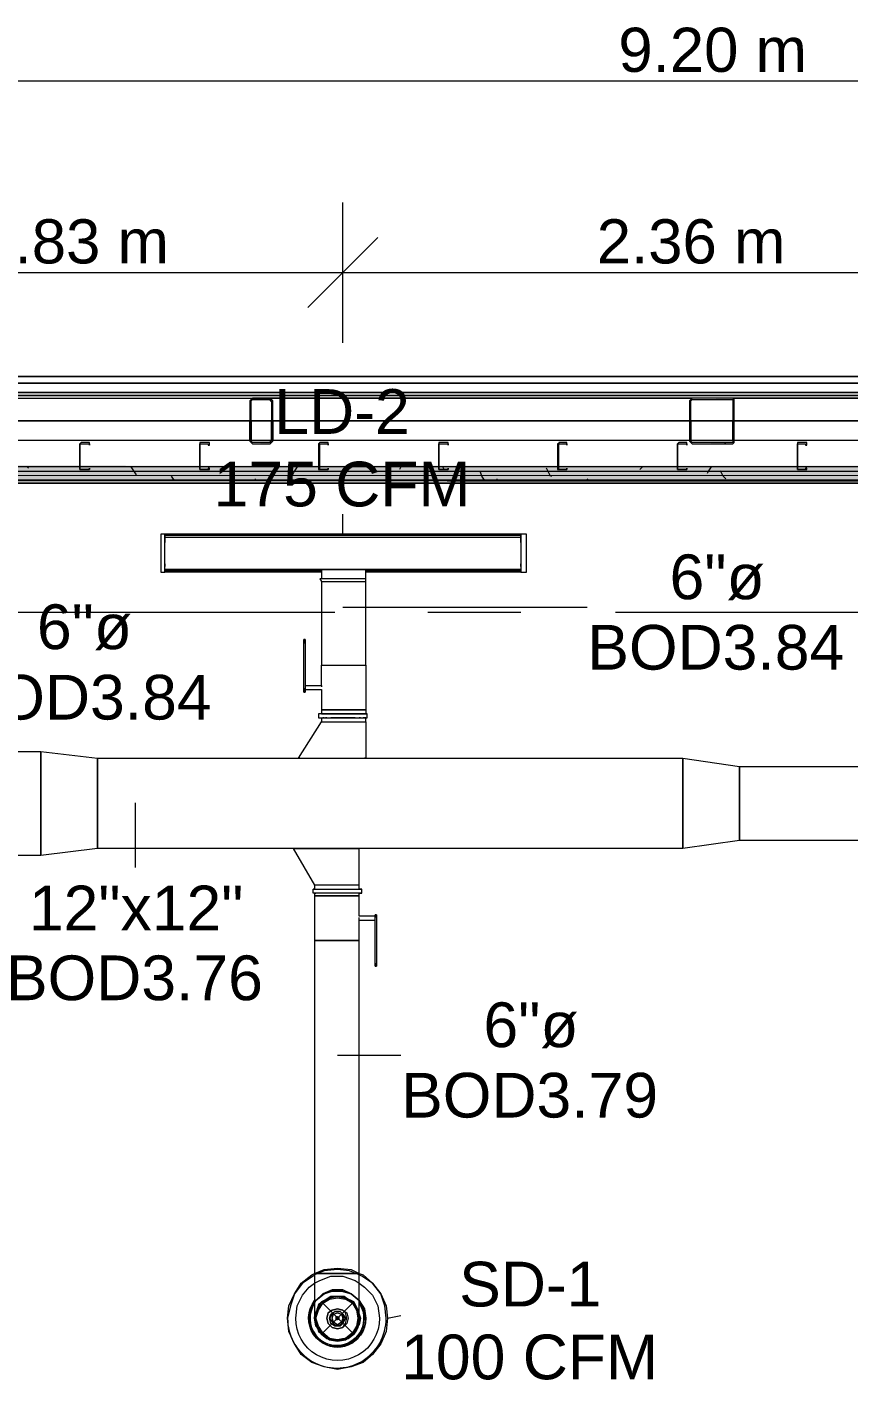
# Model space of a CAD drawing. Header units: metres. Extents: x -2 to 237, y -8 to 52.
# Drawn here: x 18.334 to 21.126, y 44.034 to 48.628 of the extents above; entities that cross this region are included whole.
import ezdxf

# ---------------------------------------------------------------- set-up
doc = ezdxf.new("R2010")
doc.units = ezdxf.units.M
doc.layers.add('HVAC - Ductos', color=5, linetype='Continuous', lineweight=0)
doc.layers.add('PDF4_Text', color=7, linetype='Continuous', lineweight=0)
doc.layers.add('PDF4_Geometry', color=7, linetype='Continuous', lineweight=0, true_color=0xaaaaaa)
doc.layers.add('PDF4_Solid Fills', color=7, linetype='Continuous', lineweight=0, true_color=0xffffff)
doc.styles.add('PDF Helvetica', font='')
doc.styles.get('PDF Helvetica').set_extended_font_data('Helvetica')

msp = doc.modelspace()

# ---------------------------------------------------------------- hatches: boundary and pattern name
at = {"layer": 'PDF4_Solid Fills', "lineweight": 0, "transparency": 33554559}
h = msp.add_hatch(color=256, dxfattribs=at)
h.paths.add_polyline_path([(19.1001, 47.2172), (19.1597, 47.2126), (19.1597, 47.2172)])
h.paths.add_polyline_path([(19.0956, 47.2217), (19.1001, 47.2172), (19.1001, 47.2217)])
h.paths.add_polyline_path([(19.0956, 47.3638), (19.091, 47.3638), (19.091, 47.2217)])
h.paths.add_polyline_path([(19.1643, 47.2217), (19.1597, 47.2217), (19.1643, 47.2172)])
h.paths.add_polyline_path([(19.0956, 47.3684), (19.1597, 47.3638), (19.1643, 47.3592), (19.1643, 47.2217), (19.1689, 47.3631), (19.1689, 47.3638), (19.1643, 47.3684)])
h = msp.add_hatch(color=256, dxfattribs=at)
h.paths.add_polyline_path([(20.5892, 47.3684), (20.7312, 47.3638), (20.7312, 47.2172), (20.7358, 47.3684)])
h.paths.add_polyline_path([(20.5938, 47.2172), (20.5938, 47.2217), (20.5892, 47.2217)])
h.paths.add_polyline_path([(20.7312, 47.2172), (20.5938, 47.2172), (20.7312, 47.2126)])
h.paths.add_polyline_path([(20.5892, 47.3638), (20.5846, 47.3638), (20.5846, 47.2217)])
h = msp.add_hatch(color=256, dxfattribs=at)
h.paths.add_polyline_path([(19.3567, 47.2126), (19.3567, 47.2172), (19.3292, 47.2172)])
h.paths.add_polyline_path([(19.3292, 47.2126), (19.3247, 47.2126), (19.3247, 47.1256), (19.3247, 47.1256)])
h = msp.add_hatch(color=256, dxfattribs=at)
h.paths.add_polyline_path([(20.1402, 47.2172), (20.1677, 47.2126), (20.1677, 47.2172)])
h.paths.add_polyline_path([(20.1402, 47.2126), (20.1356, 47.2126), (20.1356, 47.1256), (20.1356, 47.1256)])
for points in [[(4.613, 47.121), (56.1701, 47.121), (56.3746, 47.1164), (56.3763, 47.1164), (56.3763, 47.1347), (18.1105, 47.1393), (4.613, 47.1393)], [(4.613, 47.1072), (56.1701, 47.1072), (56.3759, 47.1026), (56.3763, 47.1026), (56.3763, 47.121), (4.613, 47.121)], [(56.1701, 47.0889), (56.3763, 47.0843), (56.3763, 47.1072), (4.613, 47.1072), (4.613, 47.0889)]]:
    msp.add_hatch(color=256, dxfattribs=at).paths.add_polyline_path(points)

# ---------------------------------------------------------------- linework, layer by layer
at = {"layer": 'HVAC - Ductos', "color": 252, "lineweight": 0, "true_color": 0x939598}
for points in [[(6.6289, 48.445), (16.0625, 48.445), (25.2579, 48.445), (37.4404, 48.445), (46.6541, 48.445), (56.0876, 48.445)], [(19.4071, 47.5562), (19.4071, 47.7945), (19.4071, 48.0327)], [(19.5262, 47.9136), (19.4071, 47.7945), (19.288, 47.6753)], [(6.6289, 47.7945), (8.1775, 47.7945), (16.0625, 47.7945), (17.5745, 47.7945), (19.4071, 47.7945), (21.7666, 47.7945), (23.9658, 47.7945), (37.4404, 47.7945), (40.9637, 47.7945), (43.1582, 47.7945), (45.3574, 47.7945), (46.6541, 47.7945), (47.8727, 47.7945), (49.9986, 47.7945), (52.3582, 47.7945), (54.5528, 47.7945), (56.0876, 47.7945)]]:
    msp.add_lwpolyline(points, dxfattribs=at)
at = {"layer": 'HVAC - Ductos', "lineweight": 0}
for points in [[(19.4071, 46.9056), (19.4071, 46.9744)], [(20.0119, 46.8828), (20.0119, 46.9056), (20.0119, 46.901), (18.8023, 46.901), (18.8023, 46.9056), (18.8023, 46.8828)], [(20.0119, 46.9056), (18.8023, 46.9056)], [(18.8023, 46.8323), (18.8023, 46.8415), (18.8023, 46.8506)], [(20.0119, 46.8506), (20.0119, 46.8415), (20.0119, 46.8323)], [(19.3338, 46.7774), (18.8023, 46.7774), (18.8023, 46.782), (18.8023, 46.8002), (18.8023, 46.8048), (18.8023, 46.8002), (18.8023, 46.7957)], [(18.8023, 46.782), (19.3338, 46.782)], [(19.3338, 46.7453), (19.3384, 46.7453), (19.3521, 46.7453), (19.3796, 46.7453), (19.4071, 46.7453), (19.4392, 46.7453), (19.4621, 46.7453), (19.4804, 46.7453), (19.485, 46.7453), (19.485, 46.7544), (19.485, 46.7866), (19.4804, 46.7866), (19.4758, 46.7866), (19.4621, 46.7866), (19.4438, 46.7866), (19.4254, 46.7866), (19.4071, 46.7866), (19.3888, 46.7866), (19.3705, 46.7866), (19.3521, 46.7866), (19.343, 46.7866), (19.3338, 46.7866), (19.3338, 46.7544)], [(20.0119, 46.7957), (20.0119, 46.8002), (20.0119, 46.8048), (20.0119, 46.8002), (20.0119, 46.782), (20.0119, 46.7774), (19.485, 46.7774)], [(19.485, 46.782), (20.0119, 46.782)], [(19.485, 46.7544), (19.4804, 46.7544), (19.4621, 46.7544), (19.4392, 46.7544), (19.4071, 46.7544), (19.3796, 46.7544), (19.3521, 46.7544), (19.3338, 46.7544), (19.3292, 46.7544), (19.3338, 46.7453), (19.3338, 46.4612), (19.343, 46.4612), (19.3521, 46.4612), (19.3705, 46.4612), (19.3888, 46.4612), (19.4071, 46.4612), (19.4254, 46.4612), (19.4438, 46.4612), (19.4621, 46.4612), (19.4758, 46.4612), (19.4804, 46.4612), (19.485, 46.4612), (19.485, 46.7453)], [(19.343, 46.7453), (19.3475, 46.7453)], [(19.3659, 46.7453), (19.3705, 46.7453)], [(19.3888, 46.7453), (19.3934, 46.7453)], [(19.4438, 46.7453), (19.4529, 46.7453)], [(19.4667, 46.7453), (19.4758, 46.7453)], [(19.4071, 46.6582), (20.2364, 46.6582)], [(19.2788, 46.5483), (19.2743, 46.5483)], [(19.2743, 46.3833), (19.2743, 46.3788), (19.2743, 46.3742), (19.2743, 46.3696), (19.2743, 46.3742), (19.2743, 46.3788), (19.2743, 46.3833), (19.2743, 46.5345)], [(19.2788, 46.5345), (19.2788, 46.3833), (19.2788, 46.3788), (19.2788, 46.3742), (19.2788, 46.3696), (19.2788, 46.3742), (19.2788, 46.3788)], [(19.2788, 46.3925), (19.3338, 46.3925), (19.3338, 46.4612), (19.343, 46.4612), (19.3521, 46.4612), (19.3705, 46.4612), (19.3888, 46.4612), (19.4071, 46.4612), (19.4254, 46.4612), (19.4438, 46.4612), (19.4621, 46.4612), (19.4758, 46.4612), (19.4804, 46.4612), (19.485, 46.4612), (19.485, 46.31), (19.4804, 46.31), (19.4758, 46.31), (19.4621, 46.31), (19.4438, 46.31), (19.4254, 46.31), (19.4071, 46.31), (19.3888, 46.31), (19.3705, 46.31), (19.3521, 46.31), (19.343, 46.31), (19.3338, 46.31), (19.343, 46.31), (19.3521, 46.31), (19.3705, 46.31), (19.3888, 46.31), (19.4071, 46.31), (19.4254, 46.31), (19.4438, 46.31), (19.4621, 46.31), (19.4758, 46.31), (19.4804, 46.31), (19.485, 46.31), (19.485, 46.2963), (19.4896, 46.2963), (19.4804, 46.2963), (19.4667, 46.2963), (19.4483, 46.2963), (19.43, 46.2963), (19.4071, 46.2963), (19.3842, 46.2963), (19.3659, 46.2963), (19.3475, 46.2963), (19.3384, 46.2963), (19.3292, 46.2963), (19.3247, 46.2963), (19.3247, 46.2825), (19.3292, 46.2825)], [(19.2743, 46.3696), (19.2743, 46.3742), (19.2743, 46.3696)], [(19.2743, 46.3696), (19.2788, 46.3696)], [(19.2788, 46.3833), (19.2788, 46.3788), (19.3338, 46.3788), (19.3338, 46.31), (19.3338, 46.2963), (19.3292, 46.2963), (19.3247, 46.2963)], [(19.2788, 46.3696), (19.2788, 46.3742), (19.2788, 46.3696)], [(19.3338, 46.3925), (19.3338, 46.3879)], [(19.2559, 46.1451), (19.2605, 46.1451), (19.2559, 46.1451), (19.3338, 46.2688)], [(19.3247, 46.2825), (19.3292, 46.2825), (19.3384, 46.2825), (19.3475, 46.2825), (19.3659, 46.2825), (19.3842, 46.2825), (19.4071, 46.2825), (19.43, 46.2825), (19.4483, 46.2825), (19.4667, 46.2825), (19.4804, 46.2825), (19.4896, 46.2825), (19.4896, 46.2963)], [(19.3384, 46.2963), (19.3338, 46.2963)], [(19.3338, 46.2825), (19.3338, 46.2688), (19.343, 46.2688), (19.3521, 46.2688), (19.3705, 46.2688), (19.3888, 46.2688), (19.4071, 46.2688), (19.4254, 46.2688), (19.4438, 46.2688), (19.4621, 46.2688), (19.4758, 46.2688), (19.4804, 46.2688), (19.485, 46.2688), (19.485, 46.2825), (19.4804, 46.2825), (19.4758, 46.2825)], [(19.4804, 46.2963), (19.4667, 46.2963), (19.4483, 46.2963), (19.43, 46.2963), (19.4071, 46.2963), (19.3842, 46.2963), (19.3659, 46.2963), (19.3475, 46.2963), (19.3384, 46.2963)], [(19.343, 46.2825), (19.3384, 46.2825)], [(19.3521, 46.2825), (19.3475, 46.2825)], [(19.4483, 46.2825), (19.4438, 46.2825), (19.4254, 46.2825), (19.4071, 46.2825), (19.3888, 46.2825), (19.3705, 46.2825), (19.3659, 46.2825)], [(19.375, 46.2688), (19.3796, 46.2688), (19.3842, 46.2688)], [(19.4346, 46.2688), (19.4392, 46.2688)], [(19.4667, 46.2825), (19.4621, 46.2825)], [(19.485, 46.2963), (19.4804, 46.2963)], [(19.485, 46.2688), (19.485, 46.1451), (19.4804, 46.1451), (19.485, 46.1451)], [(18.3808, 46.168), (18.5732, 46.1451)], [(18.3808, 45.8152), (18.3808, 46.168)], [(18.5732, 46.1451), (18.5732, 45.8381)], [(18.7015, 45.9939), (18.7015, 45.774)], [(18.5732, 45.8381), (18.3808, 45.8152)], [(19.4621, 45.7144), (19.4621, 45.8381), (19.4575, 45.8381), (19.4438, 45.8381), (19.4163, 45.8381), (19.3888, 45.8381), (19.3109, 45.8381), (19.2834, 45.8381), (19.2605, 45.8381), (19.2421, 45.8381), (19.2376, 45.8381), (19.3109, 45.7144)], [(19.2376, 45.8381), (19.2421, 45.8381), (19.2605, 45.8381), (19.2834, 45.8381), (19.3109, 45.8381), (19.3888, 45.8381), (19.4163, 45.8381), (19.4438, 45.8381), (19.4575, 45.8381), (19.4621, 45.8381)], [(19.3109, 45.7007), (19.3063, 45.7007), (19.3109, 45.7007), (19.3155, 45.7007), (19.3292, 45.7007), (19.3475, 45.7007), (19.3659, 45.7007), (19.3888, 45.7007), (19.4117, 45.7007), (19.43, 45.7007), (19.4483, 45.7007), (19.4575, 45.7007), (19.4667, 45.7007), (19.4712, 45.7007), (19.4667, 45.7007), (19.4621, 45.7007), (19.4621, 45.7144), (19.4529, 45.7144), (19.4438, 45.7144), (19.4254, 45.7144), (19.4071, 45.7144), (19.3888, 45.7144), (19.3705, 45.7144), (19.3521, 45.7144), (19.3338, 45.7144), (19.3247, 45.7144), (19.3155, 45.7144), (19.3109, 45.7144), (19.3109, 45.7007), (19.3155, 45.7007), (19.3247, 45.7007)], [(19.3613, 45.7144), (19.3567, 45.7144)], [(19.4208, 45.7144), (19.4163, 45.7144)], [(19.517, 45.4487), (19.517, 45.6045), (19.517, 45.609), (19.517, 45.6136), (19.517, 45.609), (19.517, 45.6045), (19.517, 45.609), (19.4621, 45.609), (19.4621, 45.6778), (19.4529, 45.6778), (19.4438, 45.6778), (19.4254, 45.6778), (19.4071, 45.6778), (19.3888, 45.6778), (19.3705, 45.6778), (19.3521, 45.6778), (19.3338, 45.6778), (19.3247, 45.6778), (19.3155, 45.6778), (19.3109, 45.6778), (19.3155, 45.6778), (19.3109, 45.6778), (19.3155, 45.6778), (19.3247, 45.6778), (19.3338, 45.6778), (19.3521, 45.6778), (19.3705, 45.6778), (19.3888, 45.6778), (19.4071, 45.6778), (19.4254, 45.6778), (19.4438, 45.6778), (19.4529, 45.6778), (19.4621, 45.6778), (19.4621, 45.687), (19.4529, 45.687), (19.4438, 45.687), (19.4254, 45.687), (19.4071, 45.687), (19.3888, 45.687), (19.3705, 45.687), (19.3521, 45.687), (19.3338, 45.687), (19.3247, 45.687), (19.3155, 45.687), (19.3109, 45.687), (19.3155, 45.687), (19.3109, 45.687), (19.3063, 45.687), (19.3063, 45.7007)], [(19.4621, 45.687), (19.4667, 45.687), (19.4712, 45.687), (19.4667, 45.687), (19.4575, 45.687), (19.4483, 45.687), (19.43, 45.687), (19.4117, 45.687), (19.3888, 45.687), (19.3659, 45.687), (19.3475, 45.687), (19.3292, 45.687), (19.3155, 45.687), (19.3109, 45.687), (19.3063, 45.687)], [(19.3109, 45.687), (19.3109, 45.6778), (19.3109, 45.5265), (19.3155, 45.5265), (19.3247, 45.5265), (19.3338, 45.5265), (19.3521, 45.5265), (19.3705, 45.5265), (19.3888, 45.5265), (19.4071, 45.5265), (19.4254, 45.5265), (19.4438, 45.5265), (19.4529, 45.5265), (19.4621, 45.5265), (19.4529, 45.5265), (19.4438, 45.5265), (19.4254, 45.5265), (19.4071, 45.5265), (19.3888, 45.5265), (19.3705, 45.5265), (19.3521, 45.5265), (19.3338, 45.5265), (19.3247, 45.5265), (19.3155, 45.5265), (19.3109, 45.5265), (19.3109, 44.3949), (19.3155, 44.3949), (19.3247, 44.3949), (19.3338, 44.3949), (19.3521, 44.3949), (19.3705, 44.3949), (19.3888, 44.3949), (19.4071, 44.3949), (19.4254, 44.3949), (19.4438, 44.3949), (19.4529, 44.3949), (19.4621, 44.3949), (19.4621, 45.5265), (19.4621, 45.5953), (19.517, 45.5953)], [(19.3292, 45.7007), (19.3338, 45.7007)], [(19.3475, 45.7007), (19.3521, 45.7007), (19.3705, 45.7007), (19.3888, 45.7007), (19.4071, 45.7007), (19.4254, 45.7007), (19.43, 45.7007)], [(19.4438, 45.7007), (19.4483, 45.7007)], [(19.4529, 45.7007), (19.4575, 45.7007)], [(19.4712, 45.687), (19.4712, 45.7007)], [(19.4621, 45.5953), (19.4621, 45.5999), (19.4621, 45.6045)], [(19.5216, 45.6136), (19.517, 45.6136)], [(19.5216, 45.6045), (19.5216, 45.609), (19.5216, 45.6136), (19.5216, 45.609), (19.5216, 45.6045), (19.5216, 45.4487)], [(19.517, 45.4395), (19.5216, 45.4395)], [(19.3888, 45.1372), (19.6041, 45.1372)], [(19.3109, 44.3903), (19.3063, 44.3857), (19.2697, 44.3628), (19.2421, 44.3262), (19.2285, 44.285), (19.2193, 44.2437), (19.2239, 44.285), (19.2421, 44.3262), (19.2651, 44.3628), (19.3017, 44.3903), (19.3109, 44.3949), (19.3109, 44.3491), (19.3109, 44.3125), (19.3109, 44.2804), (19.3109, 44.2574), (19.3109, 44.2437)], [(19.3109, 44.3949), (19.343, 44.4087), (19.3888, 44.4133), (19.4346, 44.4087), (19.4621, 44.3949)], [(19.4621, 44.3903), (19.43, 44.4041), (19.3888, 44.4087), (19.343, 44.4041), (19.3109, 44.3903)], [(19.4621, 44.3949), (19.4529, 44.3949), (19.4438, 44.3949), (19.4254, 44.3949), (19.4071, 44.3949), (19.3888, 44.3949), (19.3705, 44.3949), (19.3521, 44.3949), (19.3338, 44.3949), (19.3247, 44.3949), (19.3155, 44.3949), (19.3109, 44.3949)], [(19.3109, 44.3628), (19.3292, 44.372), (19.3659, 44.3857), (19.4071, 44.3857), (19.4483, 44.372), (19.4621, 44.3628)], [(19.4529, 44.2116), (19.4392, 44.1888), (19.4208, 44.175), (19.4163, 44.1704), (19.3888, 44.1658), (19.3613, 44.1704), (19.3888, 44.1658), (19.4163, 44.1704), (19.4438, 44.1888), (19.4575, 44.2116), (19.4621, 44.2437), (19.4575, 44.262), (19.4529, 44.2804), (19.4392, 44.2941), (19.4254, 44.3079), (19.4071, 44.3125), (19.3888, 44.3171), (19.3705, 44.3125), (19.3521, 44.3079), (19.3384, 44.2941), (19.3247, 44.2804), (19.3155, 44.262), (19.3155, 44.2437), (19.3155, 44.2254), (19.3247, 44.207), (19.3384, 44.1888), (19.3521, 44.1796), (19.3705, 44.1704), (19.3888, 44.1704), (19.4071, 44.1704), (19.4254, 44.1796), (19.4392, 44.1888), (19.4529, 44.207), (19.4575, 44.2254), (19.4621, 44.2437), (19.4575, 44.2712), (19.4438, 44.2987), (19.4163, 44.3125), (19.3888, 44.3171), (19.3613, 44.3125), (19.3338, 44.2987), (19.3201, 44.2712), (19.3109, 44.2437), (19.3201, 44.2712), (19.3338, 44.2987), (19.3613, 44.3125), (19.3888, 44.3171), (19.4163, 44.3125), (19.4438, 44.2987), (19.4575, 44.2712), (19.4667, 44.2437), (19.4575, 44.2162)], [(19.3567, 44.175), (19.3338, 44.1888), (19.3201, 44.2116), (19.3338, 44.1888), (19.3521, 44.175), (19.3705, 44.1704), (19.3888, 44.1658), (19.4071, 44.1704), (19.4254, 44.175), (19.4438, 44.1888), (19.4529, 44.2024), (19.4621, 44.2208), (19.4621, 44.2437), (19.4621, 44.2483), (19.4621, 44.262), (19.4529, 44.2804), (19.4438, 44.2987), (19.4254, 44.3079), (19.4071, 44.3171), (19.3888, 44.3171), (19.3705, 44.3171), (19.3521, 44.3079), (19.3338, 44.2987), (19.3247, 44.2804), (19.3155, 44.262), (19.3109, 44.2483)], [(19.3155, 44.2666), (19.3201, 44.2712), (19.3201, 44.2758), (19.3384, 44.2941), (19.3567, 44.3079)], [(19.3567, 44.3125), (19.3613, 44.3125), (19.3888, 44.3171), (19.4117, 44.3125)], [(19.4208, 44.3079), (19.4392, 44.2941), (19.4529, 44.2758)], [(19.3155, 44.2483), (19.3109, 44.2437), (19.3155, 44.2208), (19.3247, 44.2024), (19.3338, 44.1888), (19.3613, 44.1704), (19.3567, 44.175), (19.3384, 44.1888), (19.3201, 44.2116), (19.3155, 44.2162), (19.3109, 44.2437), (19.3201, 44.2116)], [(19.3613, 44.1704), (19.3567, 44.175), (19.3521, 44.175), (19.3338, 44.1888), (19.3247, 44.2024), (19.3201, 44.2116), (19.3155, 44.2162), (19.3155, 44.2208), (19.3109, 44.2437), (19.3109, 44.2483)], [(19.3201, 44.2162), (19.3155, 44.2437), (19.3201, 44.2666)], [(19.4621, 44.2483), (19.4667, 44.2437), (19.4621, 44.2208), (19.4575, 44.2162), (19.4575, 44.2116), (19.4529, 44.2024), (19.4438, 44.1888), (19.4254, 44.175), (19.4208, 44.175), (19.4163, 44.1704), (19.4071, 44.1704), (19.3888, 44.1658), (19.3705, 44.1704), (19.3613, 44.1704), (19.3567, 44.175)], [(19.4575, 44.2758), (19.4575, 44.2712), (19.4575, 44.2666), (19.4621, 44.2437), (19.4575, 44.2162), (19.4575, 44.2116), (19.4438, 44.1888), (19.4208, 44.175)], [(19.5583, 44.2437), (19.6041, 44.2528)], [(19.3201, 44.2116), (19.3155, 44.2162)], [(19.4575, 44.2162), (19.4575, 44.2116)], [(19.4117, 44.175), (19.3888, 44.1704), (19.3613, 44.175)], [(19.4208, 44.175), (19.4163, 44.1704)]]:
    msp.add_lwpolyline(points, dxfattribs=at)
for points in [[(18.7886, 46.9056), (18.7886, 46.7774), (18.8023, 46.7774), (18.8023, 46.9056)], [(18.8023, 46.8964), (20.0119, 46.8964), (20.0119, 46.7866), (18.8023, 46.7866)], [(18.8023, 46.8873), (18.8023, 46.8828), (18.8023, 46.8782), (18.8023, 46.8828)], [(20.0302, 46.9056), (20.0119, 46.9056), (20.0119, 46.7774), (20.0302, 46.7774)], [(20.0119, 46.8782), (20.0119, 46.8828), (20.0119, 46.8873), (20.0119, 46.8828)], [(20.0119, 46.7866), (18.8023, 46.7866)], [(19.2743, 46.5345), (19.2743, 46.5391), (19.2743, 46.5437), (19.2743, 46.5483), (19.2743, 46.5437), (19.2743, 46.5391)], [(19.2788, 46.5345), (19.2788, 46.5391), (19.2788, 46.5437), (19.2788, 46.5483), (19.2788, 46.5437), (19.2788, 46.5391)], [(19.4071, 46.2963), (19.4254, 46.2963), (19.4438, 46.2963), (19.4621, 46.2963), (19.4758, 46.2963), (19.4804, 46.2963), (19.485, 46.2963), (19.4804, 46.2963), (19.4758, 46.2963), (19.4621, 46.2963), (19.4438, 46.2963), (19.4254, 46.2963), (19.4071, 46.2963), (19.3888, 46.2963), (19.3705, 46.2963), (19.3521, 46.2963), (19.343, 46.2963), (19.3338, 46.2963), (19.343, 46.2963), (19.3521, 46.2963), (19.3705, 46.2963), (19.3888, 46.2963)], [(18.3808, 45.8152), (17.1759, 45.8152), (17.1759, 46.168), (18.3808, 46.168)], [(18.5732, 46.1451), (20.5617, 46.1451), (20.5617, 45.8381), (18.5732, 45.8381)], [(20.7541, 45.8656), (20.5617, 45.8381), (20.5617, 46.1451), (20.7541, 46.1176)], [(22.4631, 45.8656), (20.7541, 45.8656), (20.7541, 46.1176), (22.4631, 46.1176)], [(19.517, 45.4487), (19.517, 45.4441), (19.517, 45.4395), (19.517, 45.4441)], [(19.5216, 45.4487), (19.5216, 45.4441), (19.5216, 45.4395), (19.5216, 45.4441)], [(19.3155, 44.3033), (19.343, 44.3262), (19.3705, 44.3353), (19.4025, 44.3353), (19.4346, 44.3262), (19.4621, 44.3033), (19.4621, 44.2941), (19.4621, 44.3033), (19.4346, 44.3262), (19.4071, 44.3399), (19.3705, 44.3399), (19.3384, 44.3262), (19.3155, 44.3033), (19.3109, 44.3033), (19.3155, 44.3033), (19.3109, 44.2941)], [(19.4346, 44.3262), (19.4025, 44.3353), (19.3705, 44.3353), (19.343, 44.3262), (19.3155, 44.3033), (19.3384, 44.3262), (19.3705, 44.3399), (19.4071, 44.3399), (19.4346, 44.3262), (19.4621, 44.3033)], [(19.3247, 44.2712), (19.3384, 44.2941), (19.3613, 44.3079), (19.3888, 44.3125), (19.4163, 44.3079), (19.4392, 44.2941), (19.4529, 44.2712), (19.4575, 44.2437), (19.4529, 44.2162), (19.4392, 44.1933), (19.4163, 44.175), (19.3888, 44.1704), (19.3613, 44.175), (19.3384, 44.1933), (19.3247, 44.2162), (19.3155, 44.2437)], [(19.485, 44.2437), (19.4804, 44.2758), (19.4621, 44.3033), (19.4804, 44.2758)], [(19.3567, 44.262), (19.3521, 44.2437), (19.3567, 44.262), (19.3705, 44.2712), (19.3888, 44.2758), (19.4071, 44.2712), (19.4208, 44.262), (19.4254, 44.2437), (19.4208, 44.2254), (19.4071, 44.2116), (19.3888, 44.207), (19.3705, 44.2116), (19.3567, 44.2254), (19.3521, 44.2437), (19.3567, 44.2254), (19.3705, 44.2116), (19.3888, 44.207), (19.4071, 44.2116), (19.4163, 44.2254), (19.4208, 44.2437), (19.4163, 44.262), (19.4071, 44.2712), (19.3888, 44.2758), (19.3705, 44.2712)], [(19.3705, 44.2574), (19.3613, 44.2437), (19.3659, 44.2574), (19.3796, 44.2666), (19.3979, 44.2666), (19.4071, 44.2574), (19.4163, 44.2437), (19.4071, 44.2254), (19.3979, 44.2162), (19.3796, 44.2162), (19.3659, 44.2254), (19.3613, 44.2437), (19.3705, 44.23), (19.3796, 44.2208), (19.3979, 44.2208), (19.4071, 44.23), (19.4117, 44.2437), (19.4071, 44.2574), (19.3979, 44.2666), (19.3796, 44.2666)], [(19.375, 44.2574), (19.3888, 44.262), (19.4025, 44.2574), (19.4071, 44.2437), (19.4025, 44.23), (19.3888, 44.2208), (19.375, 44.23), (19.3705, 44.2437)], [(19.3842, 44.2483), (19.3842, 44.2437), (19.3842, 44.2483), (19.3934, 44.2483), (19.3934, 44.2437), (19.3888, 44.2483)], [(19.3888, 44.2391), (19.3934, 44.2437), (19.3934, 44.2391), (19.3842, 44.2391), (19.3842, 44.2437), (19.3842, 44.2391)]]:
    msp.add_lwpolyline(points, close=True, dxfattribs=at)
for points in [[(19.4621, 44.2437), (19.4621, 44.2483), (19.4621, 44.2666), (19.4621, 44.2987), (19.4621, 44.3353), (19.4621, 44.3766), (19.4621, 44.3949), (19.4758, 44.3903), (19.5079, 44.3628), (19.5354, 44.3262), (19.5537, 44.285), (19.5583, 44.2437), (19.5537, 44.1979), (19.5354, 44.1566), (19.5079, 44.12), (19.4758, 44.0925), (19.4346, 44.0787), (19.3888, 44.0696), (19.343, 44.0787), (19.3017, 44.0925), (19.2651, 44.12), (19.2421, 44.1566), (19.2239, 44.1979), (19.2193, 44.2437, 1.01402), (19.5537, 44.2437), (19.5492, 44.285), (19.5354, 44.3262), (19.5079, 44.3628), (19.4712, 44.3857), (19.4621, 44.3903)], [(19.4621, 44.3628), (19.4804, 44.3491), (19.5079, 44.3216), (19.5262, 44.285), (19.5308, 44.2437, -1.013321), (19.2467, 44.2437), (19.2513, 44.285), (19.2697, 44.3216), (19.2925, 44.3491), (19.3109, 44.3628)]]:
    msp.add_lwpolyline(points, format="xyb", dxfattribs=at)
msp.add_lwpolyline([(19.2925, 44.2437, 1.018626), (19.485, 44.2437, -1.405167), (19.3109, 44.3033), (19.2971, 44.2758), (19.2925, 44.2437), (19.3017, 44.2758), (19.3109, 44.2941, 1.353203), (19.4804, 44.2437), (19.4758, 44.2758), (19.4621, 44.2941, -1.353203)], format="xyb", close=True, dxfattribs=at)
at = {"layer": 'PDF4_Geometry', "lineweight": 0}
for points in [[(16.0625, 47.4417), (17.5973, 47.4417), (19.1276, 47.4417), (17.5973, 47.4417), (16.0625, 47.4417), (14.5277, 47.4417)], [(19.1276, 47.4188), (17.5973, 47.4188)], [(20.6624, 47.4417), (22.1928, 47.4417), (23.7276, 47.4417), (22.1928, 47.4417), (20.6624, 47.4417), (19.1276, 47.4417)], [(20.6624, 47.4188), (19.1276, 47.4188)], [(22.1928, 47.4188), (20.6624, 47.4188)], [(19.1276, 47.3867), (17.5973, 47.3867)], [(19.1276, 47.3775), (17.5973, 47.3775)], [(19.1689, 47.3592), (19.1643, 47.3638), (19.1597, 47.3684), (19.1001, 47.3684), (19.0956, 47.3638), (19.091, 47.3592), (19.091, 47.2217), (19.0956, 47.2172), (19.1001, 47.2126), (19.1597, 47.2126), (19.1643, 47.2172), (19.1689, 47.2217)], [(20.6624, 47.3867), (19.1276, 47.3867)], [(20.6624, 47.3775), (19.1276, 47.3775)], [(20.5938, 47.2126), (20.7312, 47.2126), (20.7358, 47.2172), (20.7358, 47.2217), (20.7358, 47.3592), (20.7358, 47.3638), (20.7312, 47.3684), (20.5938, 47.3684), (20.5892, 47.3638), (20.5846, 47.3592), (20.5846, 47.2217), (20.5892, 47.2172)], [(22.1928, 47.3867), (20.6624, 47.3867)], [(22.1928, 47.3775), (20.6624, 47.3775)], [(19.1001, 47.3638), (19.1597, 47.3638), (19.1597, 47.3592), (19.1643, 47.3592), (19.1643, 47.2217), (19.1597, 47.2217), (19.1597, 47.2172), (19.1001, 47.2172), (19.0956, 47.2217), (19.0956, 47.3592)], [(20.7312, 47.2217), (20.7312, 47.2172), (20.5938, 47.2172), (20.5892, 47.2217), (20.5892, 47.3592), (20.5938, 47.3638), (20.7312, 47.3638), (20.7312, 47.3592)], [(17.634, 47.2905), (19.091, 47.2905)], [(19.0956, 47.2905), (19.1276, 47.2905)], [(19.1276, 47.2905), (19.1643, 47.2905)], [(19.1689, 47.2905), (20.5846, 47.2905)], [(20.6624, 47.2905), (20.7312, 47.2905), (20.6624, 47.2905), (20.5892, 47.2905)], [(20.7358, 47.2905), (22.1561, 47.2905)], [(18.5458, 47.2172), (18.5183, 47.2172), (18.5137, 47.2126), (18.5137, 47.1255), (18.5183, 47.1255), (18.5458, 47.1255), (18.5458, 47.1301), (18.5458, 47.1255), (18.5183, 47.1255), (18.5137, 47.1255), (18.5137, 47.2126), (18.5183, 47.2126), (18.5458, 47.2126), (18.5458, 47.208)], [(18.9536, 47.2172), (18.9214, 47.2172), (18.9214, 47.2126), (18.9214, 47.1255), (18.9536, 47.1255), (18.9536, 47.1301), (18.949, 47.1301), (18.949, 47.1255), (18.9214, 47.1255), (18.9214, 47.2126), (18.949, 47.2126), (18.949, 47.208), (18.9536, 47.208)], [(19.3567, 47.2172), (19.3292, 47.2172), (19.3247, 47.2126), (19.3247, 47.1255), (19.3292, 47.1255), (19.3567, 47.1255), (19.3567, 47.1301), (19.3567, 47.1255), (19.3292, 47.1255), (19.3292, 47.2126), (19.3567, 47.2126), (19.3567, 47.208)], [(19.7645, 47.2172), (19.7324, 47.2172), (19.7324, 47.2126), (19.7324, 47.1255), (19.7645, 47.1255), (19.7645, 47.1301), (19.7645, 47.1255), (19.7324, 47.1255), (19.7324, 47.2126), (19.7645, 47.2126), (19.7645, 47.208)], [(20.1677, 47.2172), (20.1402, 47.2172), (20.1402, 47.2126), (20.1356, 47.2126), (20.1356, 47.1255), (20.1402, 47.1255), (20.1677, 47.1255), (20.1677, 47.1301), (20.1677, 47.1255), (20.1402, 47.1255), (20.1402, 47.2126), (20.1677, 47.2126), (20.1677, 47.208)], [(20.5754, 47.2172), (20.5479, 47.2172), (20.5434, 47.2126), (20.5434, 47.1255), (20.5479, 47.1255), (20.5754, 47.1255), (20.5754, 47.1301), (20.5754, 47.1255), (20.5479, 47.1255), (20.5434, 47.1255), (20.5434, 47.2126), (20.5479, 47.2126), (20.5754, 47.2126), (20.5754, 47.208)], [(20.9832, 47.2172), (20.9511, 47.2172), (20.9511, 47.2126), (20.9511, 47.1255), (20.9832, 47.1255), (20.9832, 47.1301), (20.9786, 47.1301), (20.9786, 47.1255), (20.9511, 47.1255), (20.9511, 47.2126), (20.9786, 47.2126), (20.9786, 47.208), (20.9832, 47.208)], [(16.1633, 47.0797), (25.1571, 47.0797)], [(16.1633, 47.0797), (25.1571, 47.0797)]]:
    msp.add_lwpolyline(points, close=True, dxfattribs=at)
for points in [[(19.1643, 47.4417), (19.091, 47.4417)], [(20.6991, 47.4417), (20.6212, 47.4417)], [(17.5653, 47.3684), (16.1267, 47.3684), (17.5973, 47.3684), (19.1276, 47.3684), (20.5938, 47.3684), (19.1597, 47.3684)], [(17.6249, 47.3684), (19.1001, 47.3684)], [(22.1652, 47.3684), (20.7312, 47.3684), (22.1928, 47.3684), (23.7276, 47.3684), (25.1891, 47.3684), (23.7551, 47.3684)], [(19.091, 47.2263), (19.091, 47.2905)], [(19.0956, 47.2905), (19.0956, 47.2263)], [(19.1643, 47.2263), (19.1643, 47.2905)], [(19.1689, 47.2905), (19.1689, 47.2263)], [(20.5846, 47.2905), (20.5846, 47.2263)], [(20.5892, 47.2905), (20.5892, 47.2263)], [(20.7312, 47.2263), (20.7312, 47.2905)], [(20.7358, 47.2263), (20.7358, 47.2905)], [(20.7312, 47.2447), (20.7358, 47.2493)], [(4.613, 47.2263), (56.3763, 47.2217)], [(20.7037, 47.2126), (20.7083, 47.2172)], [(19.3247, 47.1347), (18.9214, 47.1347), (18.5137, 47.1347), (18.1105, 47.1347), (17.7027, 47.1393), (17.2996, 47.1393)], [(4.613, 47.121), (56.3763, 47.1164)], [(4.613, 47.1072), (56.3763, 47.1026)], [(20.1356, 47.1347), (19.7324, 47.1347), (19.3292, 47.1347)], [(22.1652, 47.1347), (21.762, 47.1347), (21.3543, 47.1347), (20.9511, 47.1347), (20.5434, 47.1347), (20.1402, 47.1347)], [(56.3763, 47.0843), (4.613, 47.0889)], [(16.1633, 47.0889), (25.1571, 47.0843)], [(25.1571, 47.0889), (16.1633, 47.0889)], [(16.1633, 47.0889), (25.1571, 47.0889)], [(25.1571, 47.0889), (16.1633, 47.0889)], [(25.1571, 47.0889), (16.1633, 47.0889)], [(16.1633, 47.0889), (25.1571, 47.0889)], [(16.1633, 47.0889), (25.1571, 47.0843)], [(25.1571, 47.0889), (16.1633, 47.0889)], [(16.1633, 47.0889), (25.1571, 47.0889)], [(25.1571, 47.0889), (16.1633, 47.0889)], [(19.3796, 46.6399), (18.1105, 46.6399)], [(20.0119, 46.6399), (19.6957, 46.6399)], [(21.6017, 46.6399), (20.3326, 46.6399)]]:
    msp.add_lwpolyline(points, dxfattribs=at)
at = {"layer": 'PDF4_Geometry', "color": 254, "lineweight": 0, "true_color": 0xd2d2d2}
msp.add_lwpolyline([(20.1356, 47.1531), (20.1402, 47.1531)], dxfattribs=at)
at = {"layer": 'PDF4_Geometry', "color": 254, "lineweight": 0, "true_color": 0xeaeaea}
for points in [[(18.3396, 47.1301), (18.335, 47.1347)], [(18.7061, 47.1072), (18.6969, 47.121), (18.6878, 47.1347)], [(18.8344, 47.0889), (18.8252, 47.1026)], [(19.1093, 47.0935), (19.1093, 47.0889)], [(19.2513, 47.1347), (19.2421, 47.121), (19.233, 47.1026)], [(19.6041, 47.1347), (19.5995, 47.1255)], [(19.7507, 47.1255), (19.7461, 47.1347)], [(19.8882, 47.0889), (19.879, 47.1026), (19.8744, 47.1164)], [(19.9294, 47.0935), (19.9294, 47.0889)], [(20.1172, 47.1026), (20.1126, 47.1026), (20.1035, 47.121), (20.099, 47.1301)], [(20.241, 47.0889), (20.2364, 47.0935)], [(20.4242, 47.1347), (20.4151, 47.1255)], [(20.6579, 47.1347), (20.6487, 47.121), (20.6442, 47.1118)], [(20.7083, 47.0935), (20.6991, 47.1026), (20.69, 47.121)]]:
    msp.add_lwpolyline(points, dxfattribs=at)
at = {"layer": 'PDF4_Geometry', "color": 8, "lineweight": 0, "true_color": 0x808080}
msp.add_lwpolyline([(19.4483, 44.2895), (19.4117, 44.3171), (19.3659, 44.3171), (19.3247, 44.2895), (19.3109, 44.2437), (19.3247, 44.1979), (19.3659, 44.1704), (19.4117, 44.1704), (19.4483, 44.1979), (19.4667, 44.2437)], close=True, dxfattribs=at)
for points in [[(19.3338, 44.2987), (19.4438, 44.1888)], [(19.4438, 44.2987), (19.3338, 44.1888)]]:
    msp.add_lwpolyline(points, dxfattribs=at)

# ---------------------------------------------------------------- texts
at = {"layer": 'PDF4_Text', "color": 252, "lineweight": 0, "true_color": 0x939598, "char_height": 0.15002, "attachment_point": 4, "style": 'PDF Helvetica'}
for s, insert in [('9.20 m', (20.3426, 48.5499)), ('1.83 m', (18.1754, 47.8993)), ('2.36 m', (20.2693, 47.8993))]:
    msp.add_mtext(s, dxfattribs=dict(at, insert=insert))
at = {"layer": 'PDF4_Text', "lineweight": 0, "char_height": 0.1519, "attachment_point": 4, "style": 'PDF Helvetica'}
for s, insert in [('LD-2', (19.1742, 47.3226)), ('175 CFM', (18.968, 47.0752)), ('6"ø', (20.5167, 46.7591)), ('6"ø', (18.3678, 46.5896)), ('BOD3.84', (20.2372, 46.5208)), ('BOD3.84', (18.0883, 46.3513)), ('12"x12"', (18.3403, 45.6365)), ('BOD3.76', (18.2625, 45.3983)), ('6"ø', (19.8844, 45.2379)), ('BOD3.79', (19.6049, 44.9997)), ('SD-1', (19.8019, 44.3582)), ('100 CFM', (19.6049, 44.1108))]:
    msp.add_mtext(s, dxfattribs=dict(at, insert=insert))

doc.saveas('drawing.dxf')
